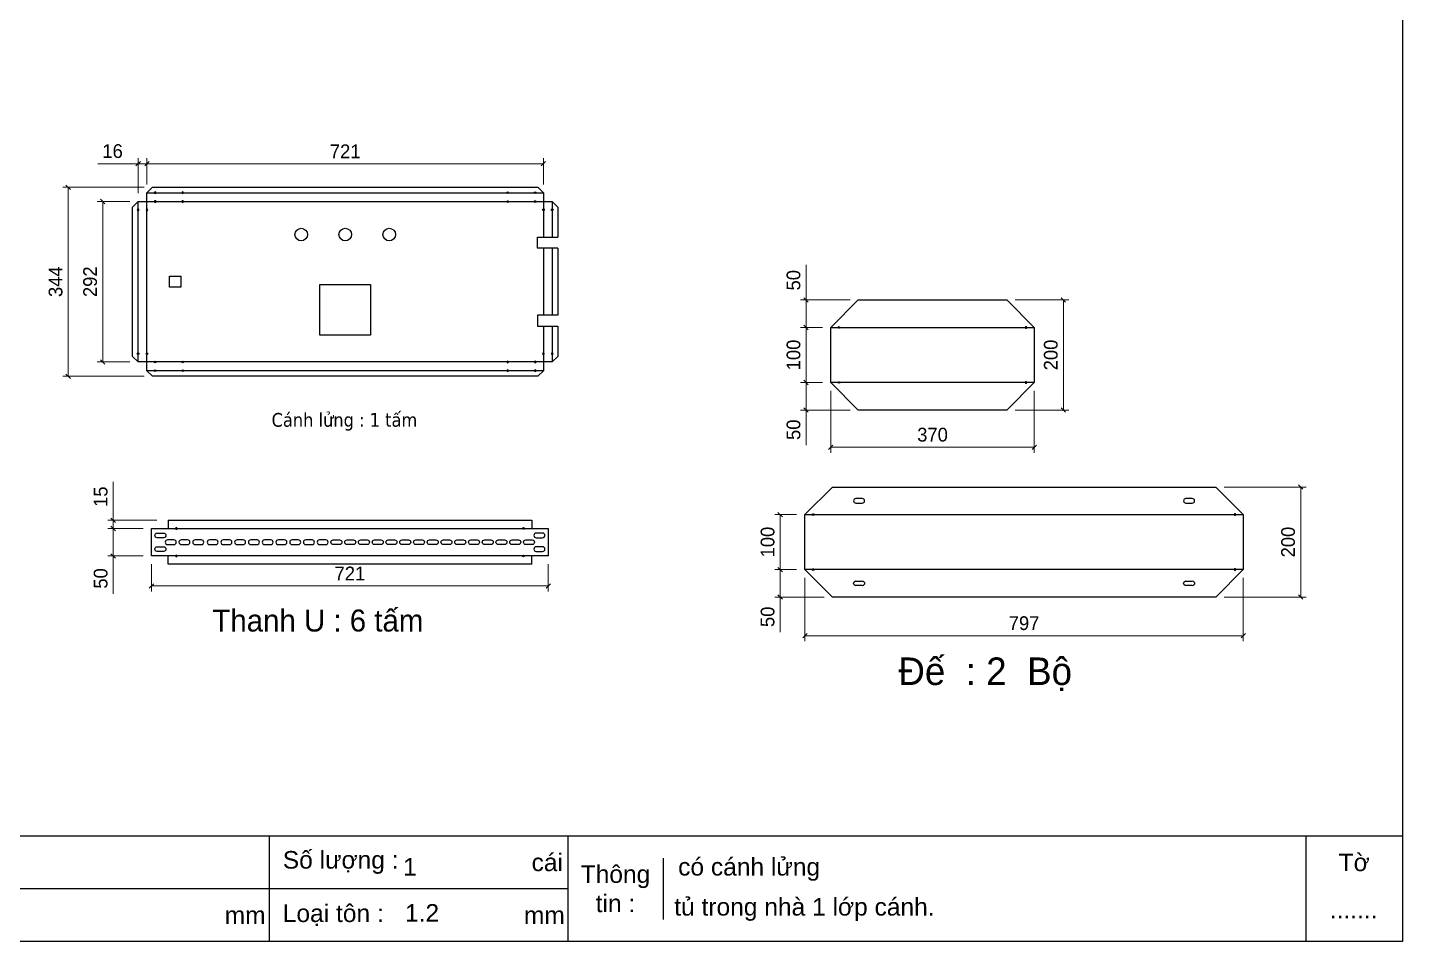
# Model space of a CAD drawing. Header units: millimetres. Extents: x 0 to 4744, y 0 to 3354.
# Drawn here: x 2244 to 4744, y 0 to 1662 of the extents above; entities that cross this region are included whole.
import ezdxf

# ---------------------------------------------------------------- set-up
doc = ezdxf.new("R2010")
doc.units = ezdxf.units.MM
doc.layers.add('CNC', color=7, linetype='Continuous')
doc.layers.add('DIM', color=253, linetype='Continuous')
doc.styles.add('Arial', font='arial.ttf')
doc.dimstyles.new('Dim-25', dxfattribs={"dimtxt": 25, "dimasz": 8, "dimexe": 10, "dimexo": 15, "dimgap": 10, "dimtad": 1, "dimdec": 0, "dimtxsty": 'Standard', "dimblk": 'OBLIQUE', "dimcen": 10, "dimclrd": 5, "dimclre": 5, "dimclrt": 3, "dimazin": 3, "dimtfac": 1, "dimtdec": 0, "dimtmove": 0, "dimatfit": 3, "dimldrblk": 'OBLIQUE', "dimlwd": 9, "dimlwe": 9})

# ---------------------------------------------------------------- blocks, each defined once
blk = doc.blocks.new('*D52')
at = {"color": 0, "linetype": 'ByBlock', "lineweight": -2}
for p, q in [((2441.1, 1409.9), (2449.1, 1417.9)), ((2465.1, 1417.9), (2457.1, 1409.9))]:
    blk.add_line(p, q, dxfattribs=at)
at = {"layer": 'Defpoints', "color": 0, "transparency": 16777216}
for p in [(2461.1, 1413.9), (2461.1, 1361.2), (2445.1, 1345.2)]:
    blk.add_point(p, dxfattribs=at)
at = {"layer": 'DIM', "color": 5, "lineweight": 9, "transparency": 16777216}
for p, q in [((2445.1, 1413.9), (2371.9, 1413.9)), ((2445.1, 1360.2), (2445.1, 1423.9)), ((2461.1, 1413.9), (2445.1, 1413.9)), ((2461.1, 1376.2), (2461.1, 1423.9)), ((2461.1, 1413.9), (2469.1, 1413.9))]:
    blk.add_line(p, q, dxfattribs=at)
at = {"layer": 'DIM', "color": 3, "transparency": 16777216, "insert": (2398.6, 1436.7), "char_height": 25, "attachment_point": 5}
blk.add_mtext('16', dxfattribs=at)
blk = doc.blocks.new('_Oblique')
at = {"color": 0, "linetype": 'ByBlock', "lineweight": -2}
blk.add_line((-0.5, -0.5), (0.5, 0.5), dxfattribs=at)
blk = doc.blocks.new('*D53')
at = {"color": 0, "linetype": 'ByBlock', "lineweight": -2}
for p, q in [((2465.1, 1417.9), (2457.1, 1409.9)), ((3177.9, 1409.9), (3185.9, 1417.9))]:
    blk.add_line(p, q, dxfattribs=at)
at = {"layer": 'Defpoints', "color": 0, "transparency": 16777216}
for p in [(2461.1, 1413.9), (2461.1, 1361.2), (3181.9, 1361.2)]:
    blk.add_point(p, dxfattribs=at)
at = {"layer": 'DIM', "color": 5, "lineweight": 9, "transparency": 16777216}
for p, q in [((2461.1, 1376.2), (2461.1, 1423.9)), ((3181.9, 1413.9), (2461.1, 1413.9)), ((3181.9, 1376.2), (3181.9, 1423.9))]:
    blk.add_line(p, q, dxfattribs=at)
at = {"layer": 'DIM', "color": 3, "transparency": 16777216, "insert": (2821.5, 1436.5), "char_height": 25, "attachment_point": 5}
blk.add_mtext('721', dxfattribs=at)
blk = doc.blocks.new('f3daunguoc')
at = {"layer": 'CNC', "color": 2, "lineweight": -3}
blk.add_circle((0, 0), 1.5, dxfattribs=at)
blk = doc.blocks.new('*D54')
at = {"color": 0, "linetype": 'ByBlock', "lineweight": -2}
for p, q in [((2384.7, 1341.2), (2376.7, 1349.2)), ((2376.7, 1057.6), (2384.7, 1049.6))]:
    blk.add_line(p, q, dxfattribs=at)
at = {"layer": 'Defpoints', "color": 0, "transparency": 16777216}
for p in [(2445.1, 1345.2), (2380.7, 1053.6), (2445.1, 1053.6)]:
    blk.add_point(p, dxfattribs=at)
at = {"layer": 'DIM', "color": 5, "lineweight": 9, "transparency": 16777216}
for p, q in [((2430.1, 1345.2), (2370.7, 1345.2)), ((2380.7, 1345.2), (2380.7, 1053.6)), ((2430.1, 1053.6), (2370.7, 1053.6))]:
    blk.add_line(p, q, dxfattribs=at)
at = {"layer": 'DIM', "color": 3, "transparency": 16777216, "insert": (2357.9, 1199.4), "char_height": 25, "attachment_point": 5, "rotation": 90}
blk.add_mtext('292', dxfattribs=at)
blk = doc.blocks.new('*D55')
at = {"color": 0, "linetype": 'ByBlock', "lineweight": -2}
for p, q in [((2321.9, 1367.2), (2313.9, 1375.2)), ((2313.9, 1031.6), (2321.9, 1023.6))]:
    blk.add_line(p, q, dxfattribs=at)
at = {"color": 5, "lineweight": 9, "ltscale": 3, "transparency": 16777216}
for p, q in [((2456.1, 1371.2), (2307.9, 1371.2)), ((2317.9, 1371.2), (2317.9, 1027.6)), ((2456.1, 1027.6), (2307.9, 1027.6))]:
    blk.add_line(p, q, dxfattribs=at)
at = {"layer": 'Defpoints', "color": 0, "ltscale": 3, "transparency": 16777216}
for p in [(2471.1, 1371.2), (2317.9, 1027.6), (2471.1, 1027.6)]:
    blk.add_point(p, dxfattribs=at)
at = {"color": 3, "ltscale": 3, "transparency": 16777216, "insert": (2295.1, 1199.4), "char_height": 25, "attachment_point": 5, "rotation": 90}
blk.add_mtext('344', dxfattribs=at)
blk = doc.blocks.new('KHUNG CHUẨN')
at = {"color": 7}
for p, q in [((19889.2, -28535.2), (16919.2, -28535.2)), ((18599.2, -28535.2), (18599.2, -28655.2)), ((18939.2, -28535.2), (18939.2, -28655.2)), ((19779.2, -28535.2), (19779.2, -28655.2)), ((19047.6, -28560.2), (19047.6, -28630.2)), ((18939.2, -28595.2), (16919.2, -28595.2))]:
    blk.add_line(p, q, dxfattribs=at)
blk.add_lwpolyline([(16919.2, -26555.2), (19889.2, -26555.2), (19889.2, -28655.2), (16919.2, -28655.2)], close=True, dxfattribs=at)
at = {"color": 2, "char_height": 20, "style": 'Arial'}
for s, insert, width, attachment_point in [('  Số lượng :', (18599.2, -28565.2), 917.634, 4), ('cái', (18897.9, -28565.2), 63.517, 4), ('Tờ', (19834.2, -28565.2), 110, 5), ('Thông\\Ptin :', (18993.4, -28595.2), 108.311, 5), ('mm', (18548.6, -28625.2), 73.831, 4), ('  Loại tôn :', (18599.2, -28625.2), 917.634, 4), ('mm', (18889.2, -28625.2), 917.634, 4)]:
    blk.add_mtext(s, dxfattribs=dict(at, insert=insert, width=width, attachment_point=attachment_point))
at = {"color": 3, "style": 'Arial'}
for tag, p in [('#01', (17055.6, -28580.1)), ('#02', (17431.4, -28580.1)), ('#03', (18030.6, -28580.1)), ('#08', (18751.7, -28580.1)), ('#10', (19064.8, -28580.1)), ('#11', (19060.3, -28625.7)), ('#12', (19806.5, -28628.9)), ('#04', (17024.8, -28634.6)), ('#05', (17308.5, -28633)), ('#06', (17632.7, -28633.7)), ('#07', (18002, -28634.7)), ('#09', (18753.8, -28632.6))]:
    blk.add_attdef(tag, p, '', height=20, dxfattribs=at)
blk = doc.blocks.new('ovan8.5x20')
at = {"layer": 'CNC', "color": 2, "lineweight": -3}
for p, q in [((5.7, 4.2), (-5.8, 4.2)), ((-5.8, -4.2), (5.7, -4.2))]:
    blk.add_line(p, q, dxfattribs=at)
for centre, start, end in [((-5.8, 0), 90, 270), ((5.7, 0), 270, 90)]:
    blk.add_arc(centre, 4.25, start, end, dxfattribs=at)
blk = doc.blocks.new('*D68')
at = {"color": 5, "lineweight": 9, "ltscale": 3, "transparency": 16777216}
for p, q in [((2399.7, 765.8), (2399.7, 835.4)), ((2479, 765.8), (2389.7, 765.8)), ((2454.4, 750.8), (2389.7, 750.8)), ((2399.7, 750.8), (2399.7, 765.8)), ((2399.7, 750.8), (2399.7, 742.8))]:
    blk.add_line(p, q, dxfattribs=at)
at = {"color": 0, "linetype": 'ByBlock', "lineweight": -2}
for p, q in [((2395.7, 769.8), (2403.7, 761.8)), ((2403.7, 746.8), (2395.7, 754.8))]:
    blk.add_line(p, q, dxfattribs=at)
at = {"layer": 'Defpoints', "color": 0, "ltscale": 3, "transparency": 16777216}
for p in [(2399.7, 765.8), (2469.4, 750.8), (2494, 765.8)]:
    blk.add_point(p, dxfattribs=at)
at = {"color": 3, "ltscale": 3, "transparency": 16777216, "insert": (2377, 808.6), "char_height": 25, "attachment_point": 5, "rotation": 90}
blk.add_mtext('15', dxfattribs=at)
blk = doc.blocks.new('*D69')
at = {"color": 5, "lineweight": 9, "ltscale": 3, "transparency": 16777216}
for p, q in [((2454.4, 750.8), (2389.7, 750.8)), ((2399.7, 750.8), (2399.7, 700.8)), ((2454.4, 700.8), (2389.7, 700.8)), ((2399.7, 700.8), (2399.7, 632.1))]:
    blk.add_line(p, q, dxfattribs=at)
at = {"color": 0, "linetype": 'ByBlock', "lineweight": -2}
for p, q in [((2403.7, 746.8), (2395.7, 754.8)), ((2395.7, 704.8), (2403.7, 696.8))]:
    blk.add_line(p, q, dxfattribs=at)
at = {"layer": 'Defpoints', "color": 0, "ltscale": 3, "transparency": 16777216}
for p in [(2399.7, 750.8), (2469.4, 750.8), (2469.4, 700.8)]:
    blk.add_point(p, dxfattribs=at)
at = {"color": 3, "ltscale": 3, "transparency": 16777216, "insert": (2377, 660), "char_height": 25, "attachment_point": 5, "rotation": 90}
blk.add_mtext('50', dxfattribs=at)
blk = doc.blocks.new('*D70')
at = {"color": 5, "lineweight": 9, "ltscale": 3, "transparency": 16777216}
for p, q in [((2469.4, 685.8), (2469.4, 636.4)), ((3190.6, 685.8), (3190.6, 636.4)), ((2469.4, 646.4), (3190.6, 646.4))]:
    blk.add_line(p, q, dxfattribs=at)
at = {"color": 0, "linetype": 'ByBlock', "lineweight": -2}
for p, q in [((2473.4, 650.4), (2465.4, 642.4)), ((3186.6, 642.4), (3194.6, 650.4))]:
    blk.add_line(p, q, dxfattribs=at)
at = {"layer": 'Defpoints', "color": 0, "ltscale": 3, "transparency": 16777216}
for p in [(2469.4, 700.8), (3190.6, 700.8), (3190.6, 646.4)]:
    blk.add_point(p, dxfattribs=at)
at = {"color": 3, "ltscale": 3, "transparency": 16777216, "insert": (2830, 669), "char_height": 25, "attachment_point": 5}
blk.add_mtext('721', dxfattribs=at)
blk = doc.blocks.new('*D75')
at = {"color": 0, "linetype": 'ByBlock', "lineweight": -2}
for p, q in [((4131.2, 1162.2), (4123.2, 1170.2)), ((4123.2, 970.2), (4131.2, 962.2))]:
    blk.add_line(p, q, dxfattribs=at)
at = {"layer": 'Defpoints', "color": 0, "transparency": 16777216}
for p in [(4024.3, 1166.2), (4024.3, 966.2), (4127.2, 966.2)]:
    blk.add_point(p, dxfattribs=at)
at = {"layer": 'DIM', "color": 5, "lineweight": 9, "transparency": 16777216}
for p, q in [((4039.3, 1166.2), (4137.2, 1166.2)), ((4127.2, 1166.2), (4127.2, 966.2)), ((4039.3, 966.2), (4137.2, 966.2))]:
    blk.add_line(p, q, dxfattribs=at)
at = {"layer": 'DIM', "color": 3, "transparency": 16777216, "insert": (4104.4, 1066.2), "char_height": 25, "attachment_point": 5, "rotation": 90}
blk.add_mtext('200', dxfattribs=at)
blk = doc.blocks.new('*D76')
at = {"color": 0, "linetype": 'ByBlock', "lineweight": -2}
for p, q in [((3708.3, 902.4), (3700.3, 894.4)), ((4070.3, 894.4), (4078.3, 902.4))]:
    blk.add_line(p, q, dxfattribs=at)
at = {"layer": 'Defpoints', "color": 0, "transparency": 16777216}
for p in [(3704.3, 1016.2), (4074.3, 1016.2), (4074.3, 898.4)]:
    blk.add_point(p, dxfattribs=at)
at = {"layer": 'DIM', "color": 5, "lineweight": 9, "transparency": 16777216}
for p, q in [((3704.3, 1001.2), (3704.3, 888.4)), ((4074.3, 1001.2), (4074.3, 888.4)), ((3704.3, 898.4), (4074.3, 898.4))]:
    blk.add_line(p, q, dxfattribs=at)
at = {"layer": 'DIM', "color": 3, "transparency": 16777216, "insert": (3889.3, 921.2), "char_height": 25, "attachment_point": 5}
blk.add_mtext('370', dxfattribs=at)
blk = doc.blocks.new('*D77')
at = {"color": 0, "linetype": 'ByBlock', "lineweight": -2}
for p, q in [((3663.4, 1112.2), (3655.4, 1120.2)), ((3655.4, 1020.2), (3663.4, 1012.2))]:
    blk.add_line(p, q, dxfattribs=at)
at = {"layer": 'Defpoints', "color": 0, "transparency": 16777216}
for p in [(3704.3, 1116.2), (3659.4, 1016.2), (3704.3, 1016.2)]:
    blk.add_point(p, dxfattribs=at)
at = {"layer": 'DIM', "color": 5, "lineweight": 9, "transparency": 16777216}
for p, q in [((3689.3, 1116.2), (3649.4, 1116.2)), ((3659.4, 1116.2), (3659.4, 1016.2)), ((3689.3, 1016.2), (3649.4, 1016.2))]:
    blk.add_line(p, q, dxfattribs=at)
at = {"layer": 'DIM', "color": 3, "transparency": 16777216, "insert": (3636.6, 1066.2), "char_height": 25, "attachment_point": 5, "rotation": 90}
blk.add_mtext('100', dxfattribs=at)
blk = doc.blocks.new('*D78')
at = {"color": 0, "linetype": 'ByBlock', "lineweight": -2}
for p, q in [((3663.4, 1162.2), (3655.4, 1170.2)), ((3655.4, 1120.2), (3663.4, 1112.2))]:
    blk.add_line(p, q, dxfattribs=at)
at = {"layer": 'Defpoints', "color": 0, "transparency": 16777216}
for p in [(3659.4, 1166.2), (3754.3, 1166.2), (3704.3, 1116.2)]:
    blk.add_point(p, dxfattribs=at)
at = {"layer": 'DIM', "color": 5, "lineweight": 9, "transparency": 16777216}
for p, q in [((3659.4, 1166.2), (3659.4, 1229.9)), ((3739.3, 1166.2), (3649.4, 1166.2)), ((3659.4, 1116.2), (3659.4, 1166.2)), ((3689.3, 1116.2), (3649.4, 1116.2))]:
    blk.add_line(p, q, dxfattribs=at)
at = {"layer": 'DIM', "color": 3, "transparency": 16777216, "insert": (3636.6, 1202.1), "char_height": 25, "attachment_point": 5, "rotation": 90}
blk.add_mtext('50', dxfattribs=at)
blk = doc.blocks.new('*D79')
at = {"color": 0, "linetype": 'ByBlock', "lineweight": -2}
for p, q in [((3663.4, 1012.2), (3655.4, 1020.2)), ((3655.4, 970.2), (3663.4, 962.2))]:
    blk.add_line(p, q, dxfattribs=at)
at = {"layer": 'Defpoints', "color": 0, "transparency": 16777216}
for p in [(3704.3, 1016.2), (3659.4, 966.2), (3754.3, 966.2)]:
    blk.add_point(p, dxfattribs=at)
at = {"layer": 'DIM', "color": 5, "lineweight": 9, "transparency": 16777216}
for p, q in [((3689.3, 1016.2), (3649.4, 1016.2)), ((3659.4, 1016.2), (3659.4, 966.2)), ((3739.3, 966.2), (3649.4, 966.2)), ((3659.4, 966.2), (3659.4, 902.5))]:
    blk.add_line(p, q, dxfattribs=at)
at = {"layer": 'DIM', "color": 3, "transparency": 16777216, "insert": (3636.6, 930.3), "char_height": 25, "attachment_point": 5, "rotation": 90}
blk.add_mtext('50', dxfattribs=at)
blk = doc.blocks.new('*D80')
at = {"color": 0, "linetype": 'ByBlock', "lineweight": -2}
for p, q in [((3661.2, 559.8), (3653.2, 551.8)), ((4450.2, 551.8), (4458.2, 559.8))]:
    blk.add_line(p, q, dxfattribs=at)
at = {"layer": 'Defpoints', "color": 0, "transparency": 16777216}
for p in [(3657.2, 676.1), (4454.2, 676.1), (4454.2, 555.8)]:
    blk.add_point(p, dxfattribs=at)
at = {"layer": 'DIM', "color": 5, "lineweight": 9, "transparency": 16777216}
for p, q in [((3657.2, 661.1), (3657.2, 545.8)), ((4454.2, 661.1), (4454.2, 545.8)), ((3657.2, 555.8), (4454.2, 555.8))]:
    blk.add_line(p, q, dxfattribs=at)
at = {"layer": 'DIM', "color": 3, "transparency": 16777216, "insert": (4055.7, 578.5), "char_height": 25, "attachment_point": 5}
blk.add_mtext('797', dxfattribs=at)
blk = doc.blocks.new('*D81')
at = {"color": 0, "linetype": 'ByBlock', "lineweight": -2}
for p, q in [((3616.3, 772.1), (3608.3, 780.1)), ((3608.3, 680.1), (3616.3, 672.1))]:
    blk.add_line(p, q, dxfattribs=at)
at = {"layer": 'Defpoints', "color": 0, "transparency": 16777216}
for p in [(3657.2, 776.1), (3612.3, 676.1), (3657.2, 676.1)]:
    blk.add_point(p, dxfattribs=at)
at = {"layer": 'DIM', "color": 5, "lineweight": 9, "transparency": 16777216}
for p, q in [((3642.2, 776.1), (3602.3, 776.1)), ((3612.3, 776.1), (3612.3, 676.1)), ((3642.2, 676.1), (3602.3, 676.1))]:
    blk.add_line(p, q, dxfattribs=at)
at = {"layer": 'DIM', "color": 3, "transparency": 16777216, "insert": (3589.5, 726.1), "char_height": 25, "attachment_point": 5, "rotation": 90}
blk.add_mtext('100', dxfattribs=at)
blk = doc.blocks.new('*D82')
at = {"color": 0, "linetype": 'ByBlock', "lineweight": -2}
for p, q in [((3616.3, 672.1), (3608.3, 680.1)), ((3608.3, 630.1), (3616.3, 622.1))]:
    blk.add_line(p, q, dxfattribs=at)
at = {"layer": 'Defpoints', "color": 0, "transparency": 16777216}
for p in [(3657.2, 676.1), (3612.3, 626.1), (3707.2, 626.1)]:
    blk.add_point(p, dxfattribs=at)
at = {"layer": 'DIM', "color": 5, "lineweight": 9, "transparency": 16777216}
for p, q in [((3642.2, 676.1), (3602.3, 676.1)), ((3612.3, 676.1), (3612.3, 626.1)), ((3692.2, 626.1), (3602.3, 626.1)), ((3612.3, 626.1), (3612.3, 562.3))]:
    blk.add_line(p, q, dxfattribs=at)
at = {"layer": 'DIM', "color": 3, "transparency": 16777216, "insert": (3589.5, 590.2), "char_height": 25, "attachment_point": 5, "rotation": 90}
blk.add_mtext('50', dxfattribs=at)
blk = doc.blocks.new('*D83')
at = {"color": 0, "linetype": 'ByBlock', "lineweight": -2}
for p, q in [((4562.6, 822.1), (4554.6, 830.1)), ((4554.6, 630.1), (4562.6, 622.1))]:
    blk.add_line(p, q, dxfattribs=at)
at = {"layer": 'Defpoints', "color": 0, "ltscale": 3, "transparency": 16777216}
for p in [(4404.2, 826.1), (4558.6, 826.1), (4404.2, 626.1)]:
    blk.add_point(p, dxfattribs=at)
at = {"layer": 'DIM', "color": 5, "lineweight": 9, "ltscale": 3, "transparency": 16777216}
for p, q in [((4419.2, 826.1), (4568.6, 826.1)), ((4558.6, 626.1), (4558.6, 826.1)), ((4419.2, 626.1), (4568.6, 626.1))]:
    blk.add_line(p, q, dxfattribs=at)
at = {"layer": 'DIM', "color": 3, "ltscale": 3, "transparency": 16777216, "insert": (4535.8, 726.1), "char_height": 25, "attachment_point": 5, "rotation": 90}
blk.add_mtext('200', dxfattribs=at)

msp = doc.modelspace()

# ---------------------------------------------------------------- linework, layer by layer
at = {"color": 7}
for p, q in [((3704.3, 1116.2), (3754.3, 1166.2)), ((3754.3, 1166.2), (4024.3, 1166.2)), ((4024.3, 1166.2), (4074.3, 1116.2)), ((3704.3, 1116.2), (4074.3, 1116.2)), ((3704.3, 1016.2), (3704.3, 1116.2)), ((4074.3, 1116.2), (4074.3, 1016.2)), ((4074.3, 1016.2), (3704.3, 1016.2)), ((3704.3, 1016.2), (3754.3, 966.2)), ((4074.3, 1016.2), (4024.3, 966.2)), ((4024.3, 966.2), (3754.3, 966.2)), ((3657.2, 776.1), (3707.2, 826.1)), ((3707.2, 826.1), (4404.2, 826.1)), ((4404.2, 826.1), (4454.2, 776.1)), ((3657.2, 776.1), (4454.2, 776.1)), ((3657.2, 676.1), (3657.2, 776.1)), ((4454.2, 776.1), (4454.2, 676.1)), ((2469.4, 700.8), (2469.4, 750.8)), ((2469.4, 750.8), (3190.6, 750.8)), ((2499.4, 765.8), (3160.6, 765.8)), ((2499.4, 765.8), (2499.4, 750.8)), ((3160.6, 765.8), (3160.6, 750.8)), ((3190.6, 750.8), (3190.6, 700.8)), ((3190.6, 700.8), (2469.4, 700.8)), ((2499.4, 685.8), (2499.4, 700.8)), ((3160.6, 685.8), (3160.6, 700.8)), ((3160.6, 685.8), (2499.4, 685.8)), ((4454.2, 676.1), (3657.2, 676.1)), ((3657.2, 676.1), (3707.2, 626.1)), ((4454.2, 676.1), (4404.2, 626.1)), ((4404.2, 626.1), (3707.2, 626.1))]:
    msp.add_line(p, q, dxfattribs=at)
for points in [[(3207.9, 1118.6), (3207.9, 1063.6), (3197.9, 1053.6), (3181.9, 1053.6), (3181.9, 1037.6), (3171.9, 1027.6), (2471.1, 1027.6), (2461.1, 1037.6), (2461.1, 1053.6), (2445.1, 1053.6), (2435.1, 1063.6), (2435.1, 1335.2), (2445.1, 1345.2), (2461.1, 1345.2), (2461.1, 1361.2), (2471.1, 1371.2), (3171.9, 1371.2), (3181.9, 1361.2), (3181.9, 1345.2), (3197.9, 1345.2), (3207.9, 1335.2), (3207.9, 1280.2)], [(2461.1, 1361.2), (3181.9, 1361.2)], [(2445.1, 1053.6), (2445.1, 1345.2)], [(3181.9, 1118.6), (3181.9, 1053.6), (2461.1, 1053.6), (2461.1, 1345.2), (3181.9, 1345.2), (3181.9, 1280.2)], [(3197.9, 1345.2), (3197.9, 1280.2)], [(3181.9, 1260.2), (3181.9, 1138.6)], [(3197.9, 1260.2), (3197.9, 1138.6)], [(3207.9, 1260.2), (3207.9, 1138.6)], [(3197.9, 1118.6), (3197.9, 1053.6)], [(3181.9, 1037.6), (2461.1, 1037.6)]]:
    msp.add_lwpolyline(points, dxfattribs=at)
at = {"color": 2}
for points in [[(3207.9, 1260.2), (3170.9, 1260.2), (3170.9, 1280.2), (3207.9, 1280.2)], [(3207.9, 1138.6), (3170.9, 1138.6), (3170.9, 1118.6), (3207.9, 1118.6)]]:
    msp.add_lwpolyline(points, dxfattribs=at)
at = {"color": 2, "ltscale": 3}
for points in [[(2502.3, 1209.7), (2522.8, 1209.7), (2522.8, 1189.2), (2502.3, 1189.2)], [(2775.5, 1194.4), (2867.5, 1194.4), (2867.5, 1102.4), (2775.5, 1102.4)]]:
    msp.add_lwpolyline(points, close=True, dxfattribs=at)
for centre in [(2741.5, 1285.2), (2821.5, 1285.2), (2901.5, 1285.2)]:
    msp.add_circle(centre, 11.5, dxfattribs=at)

# ---------------------------------------------------------------- block references
at = {"color": 3}
ref = msp.add_blockref('KHUNG CHUẨN', (-27023.4, 45768), dxfattribs=dict(at, xscale=1.597200000007433, yscale=1.597200000007433, zscale=1.597200000007433))
ref.add_attrib('#08', '1', (2926.8, 119.9), dxfattribs={"color": 3, "height": 31.9, "style": 'Arial'})
ref.add_attrib('#09', '1.2', (2930.2, 36), dxfattribs={"color": 3, "height": 31.94, "style": 'Arial'})
ref.add_attrib('#10', 'có cánh lửng', (3426.8, 119.9), dxfattribs={"color": 3, "height": 31.944, "style": 'Arial'})
ref.add_attrib('#11', 'tủ trong nhà 1 lớp cánh. ', (3419.7, 47.1), dxfattribs={"color": 3, "height": 31.944, "style": 'Arial'})
ref.add_attrib('#12', '.......', (4611.5, 41.9), dxfattribs={"color": 3, "height": 31.94, "style": 'Arial'})
at = {"lineweight": -3, "xscale": -1}
for p, rotation in [((2476.1, 1361.2), 180), ((2526.1, 1361.2), 180), ((2445.1, 1330.2), 180), ((2461.1, 1330.2), 180), ((2476.1, 1345.2), 180), ((2526.1, 1345.2), 180), ((4059.3, 1116.2), 90), ((4059.3, 1016.2), 90), ((4439.2, 776.1), 90), ((2514.4, 750.8), 270), ((2514.4, 700.8), 270), ((4439.2, 676.1), 90)]:
    msp.add_blockref('f3daunguoc', p, dxfattribs=dict(at, rotation=rotation))
at = {"lineweight": -3}
for p, rotation in [((3116.9, 1361.2), 180), ((3166.9, 1361.2), 180), ((3116.9, 1345.2), 180), ((3166.9, 1345.2), 180), ((3181.9, 1330.2), 180), ((3197.9, 1330.2), 180), ((3719.3, 1116.2), 270), ((3719.3, 1016.2), 270), ((3672.2, 776.1), 270), ((3145.6, 750.8), 90), ((3145.6, 700.8), 90), ((3672.2, 676.1), 270)]:
    msp.add_blockref('f3daunguoc', p, dxfattribs=dict(at, rotation=rotation))
for p in [(2445.1, 1068.6), (2461.1, 1068.6), (2476.1, 1053.6), (2526.1, 1053.6), (2476.1, 1037.6), (2526.1, 1037.6)]:
    msp.add_blockref('f3daunguoc', p, dxfattribs=at)
at = {"lineweight": -3, "xscale": -1}
for p in [(3116.9, 1053.6), (3166.9, 1053.6), (3181.9, 1068.6), (3197.9, 1068.6), (3116.9, 1037.6), (3166.9, 1037.6)]:
    msp.add_blockref('f3daunguoc', p, dxfattribs=at)
at = {"layer": 'CNC', "lineweight": -3, "rotation": 180}
for p in [(3755.7, 801.1), (4355.7, 801.1)]:
    msp.add_blockref('ovan8.5x20', p, dxfattribs=at)
at = {"layer": 'CNC', "lineweight": -3, "xscale": -1}
for p in [(2485.4, 738.3), (2805.6, 725.8), (2830.6, 725.8), (2855.6, 725.8), (2880.6, 725.8), (2905.6, 725.8), (2930.6, 725.8), (2955.6, 725.8), (2980.6, 725.8), (3005.6, 725.8), (3030.6, 725.8), (3055.6, 725.8), (3080.6, 725.8), (3105.6, 725.8), (3130.6, 725.8), (3155.6, 725.8), (2485.4, 713.3), (3755.7, 651.1), (4355.7, 651.1)]:
    msp.add_blockref('ovan8.5x20', p, dxfattribs=at)
at = {"layer": 'CNC', "lineweight": -3}
for p in [(2504.4, 725.8), (2529.4, 725.8), (2554.4, 725.8), (2580.6, 725.8), (2605.6, 725.8), (2630.6, 725.8), (2655.6, 725.8), (2680.6, 725.8), (2705.6, 725.8), (2730.6, 725.8), (2755.6, 725.8), (2780.6, 725.8), (3174.6, 738.3), (3174.6, 713.3)]:
    msp.add_blockref('ovan8.5x20', p, dxfattribs=at)

# ---------------------------------------------------------------- texts
at = {"color": 2, "attachment_point": 5}
for s, insert, char_height, width in [('{\\fTahoma|b0|i0|c0|p34;Cánh lửng : 1 tấm}', (2820.1, 944.7), 25, 775), ('Đế  : 2  Bộ', (3985, 485.8), 50, 1216.419)]:
    msp.add_mtext(s, dxfattribs=dict(at, insert=insert, char_height=char_height, width=width))
at = {"color": 7, "insert": (2771.8, 583.2), "char_height": 40, "width": 915, "attachment_point": 5}
msp.add_mtext('Thanh U : 6 tấm', dxfattribs=at)

# ---------------------------------------------------------------- dimensions: what is measured, and where the dimension line sits
at = {"ltscale": 3}
for base, p1, p2, angle, picture, middle in [((2317.9, 1027.6), (2471.1, 1371.2), (2471.1, 1027.6), 90, '*D55', (2295.1, 1199.4)), ((2399.7, 765.8), (2469.4, 750.8), (2494, 765.8), 90, '*D68', (2377, 808.6)), ((3190.6, 646.4), (2469.4, 700.8), (3190.6, 700.8), 180, '*D70', (2830, 669))]:
    dim = msp.add_linear_dim(base=base, p1=p1, p2=p2, angle=angle, dimstyle='Dim-25', dxfattribs=at)
    dim.commit()
    dim.dimension.update_dxf_attribs({"geometry": picture, "text_midpoint": middle})
dim = msp.add_linear_dim(base=(2399.7, 750.8), p1=(2469.4, 700.8), p2=(2469.4, 750.8), angle=90, dimstyle='Dim-25', dxfattribs=at)
dim.commit()
dim.dimension.update_dxf_attribs({"geometry": '*D69', "text_midpoint": (2399.7, 660), "dimtype": 160})
at = {"layer": 'DIM', "color": 2}
dim = msp.add_linear_dim(base=(2461.1, 1413.9), p1=(2445.1, 1345.2), p2=(2461.1, 1361.2), dimstyle='Dim-25', dxfattribs=at)
dim.commit()
dim.dimension.update_dxf_attribs({"geometry": '*D52', "text_midpoint": (2398.6, 1413.9), "dimtype": 160})
dim = msp.add_linear_dim(base=(2461.1, 1413.9), p1=(3181.9, 1361.2), p2=(2461.1, 1361.2), dimstyle='Dim-25', dxfattribs=at)
dim.commit()
dim.dimension.update_dxf_attribs({"geometry": '*D53', "text_midpoint": (2821.5, 1436.5)})
dim = msp.add_linear_dim(base=(2380.7, 1053.6), p1=(2445.1, 1345.2), p2=(2445.1, 1053.6), angle=90, dimstyle='Dim-25', dxfattribs=at)
dim.commit()
dim.dimension.update_dxf_attribs({"geometry": '*D54', "text_midpoint": (2357.9, 1199.4)})
at = {"layer": 'DIM', "color": 7}
for base, p1, p2, picture, middle in [((3659.4, 1166.2), (3704.3, 1116.2), (3754.3, 1166.2), '*D78', (3636.6, 1202.1)), ((4127.2, 966.2), (4024.3, 1166.2), (4024.3, 966.2), '*D75', (4104.4, 1066.2)), ((3659.4, 1016.2), (3704.3, 1116.2), (3704.3, 1016.2), '*D77', (3636.6, 1066.2)), ((3659.4, 966.2), (3704.3, 1016.2), (3754.3, 966.2), '*D79', (3636.6, 930.3)), ((3612.3, 676.1), (3657.2, 776.1), (3657.2, 676.1), '*D81', (3589.5, 726.1)), ((3612.3, 626.1), (3657.2, 676.1), (3707.2, 626.1), '*D82', (3589.5, 590.2))]:
    dim = msp.add_linear_dim(base=base, p1=p1, p2=p2, angle=90, dimstyle='Dim-25', dxfattribs=at)
    dim.commit()
    dim.dimension.update_dxf_attribs({"geometry": picture, "text_midpoint": middle})
for base, p1, p2, picture, middle in [((4074.3, 898.4), (3704.3, 1016.2), (4074.3, 1016.2), '*D76', (3889.3, 921.2)), ((4454.2, 555.8), (3657.2, 676.1), (4454.2, 676.1), '*D80', (4055.7, 578.5))]:
    dim = msp.add_linear_dim(base=base, p1=p1, p2=p2, dimstyle='Dim-25', dxfattribs=at)
    dim.commit()
    dim.dimension.update_dxf_attribs({"geometry": picture, "text_midpoint": middle})
at = {"layer": 'DIM', "color": 2, "ltscale": 3}
dim = msp.add_linear_dim(base=(4558.6, 826.1), p1=(4404.2, 626.1), p2=(4404.2, 826.1), angle=90, dimstyle='Dim-25', dxfattribs=at)
dim.commit()
dim.dimension.update_dxf_attribs({"geometry": '*D83', "text_midpoint": (4535.8, 726.1)})

doc.saveas('drawing.dxf')
